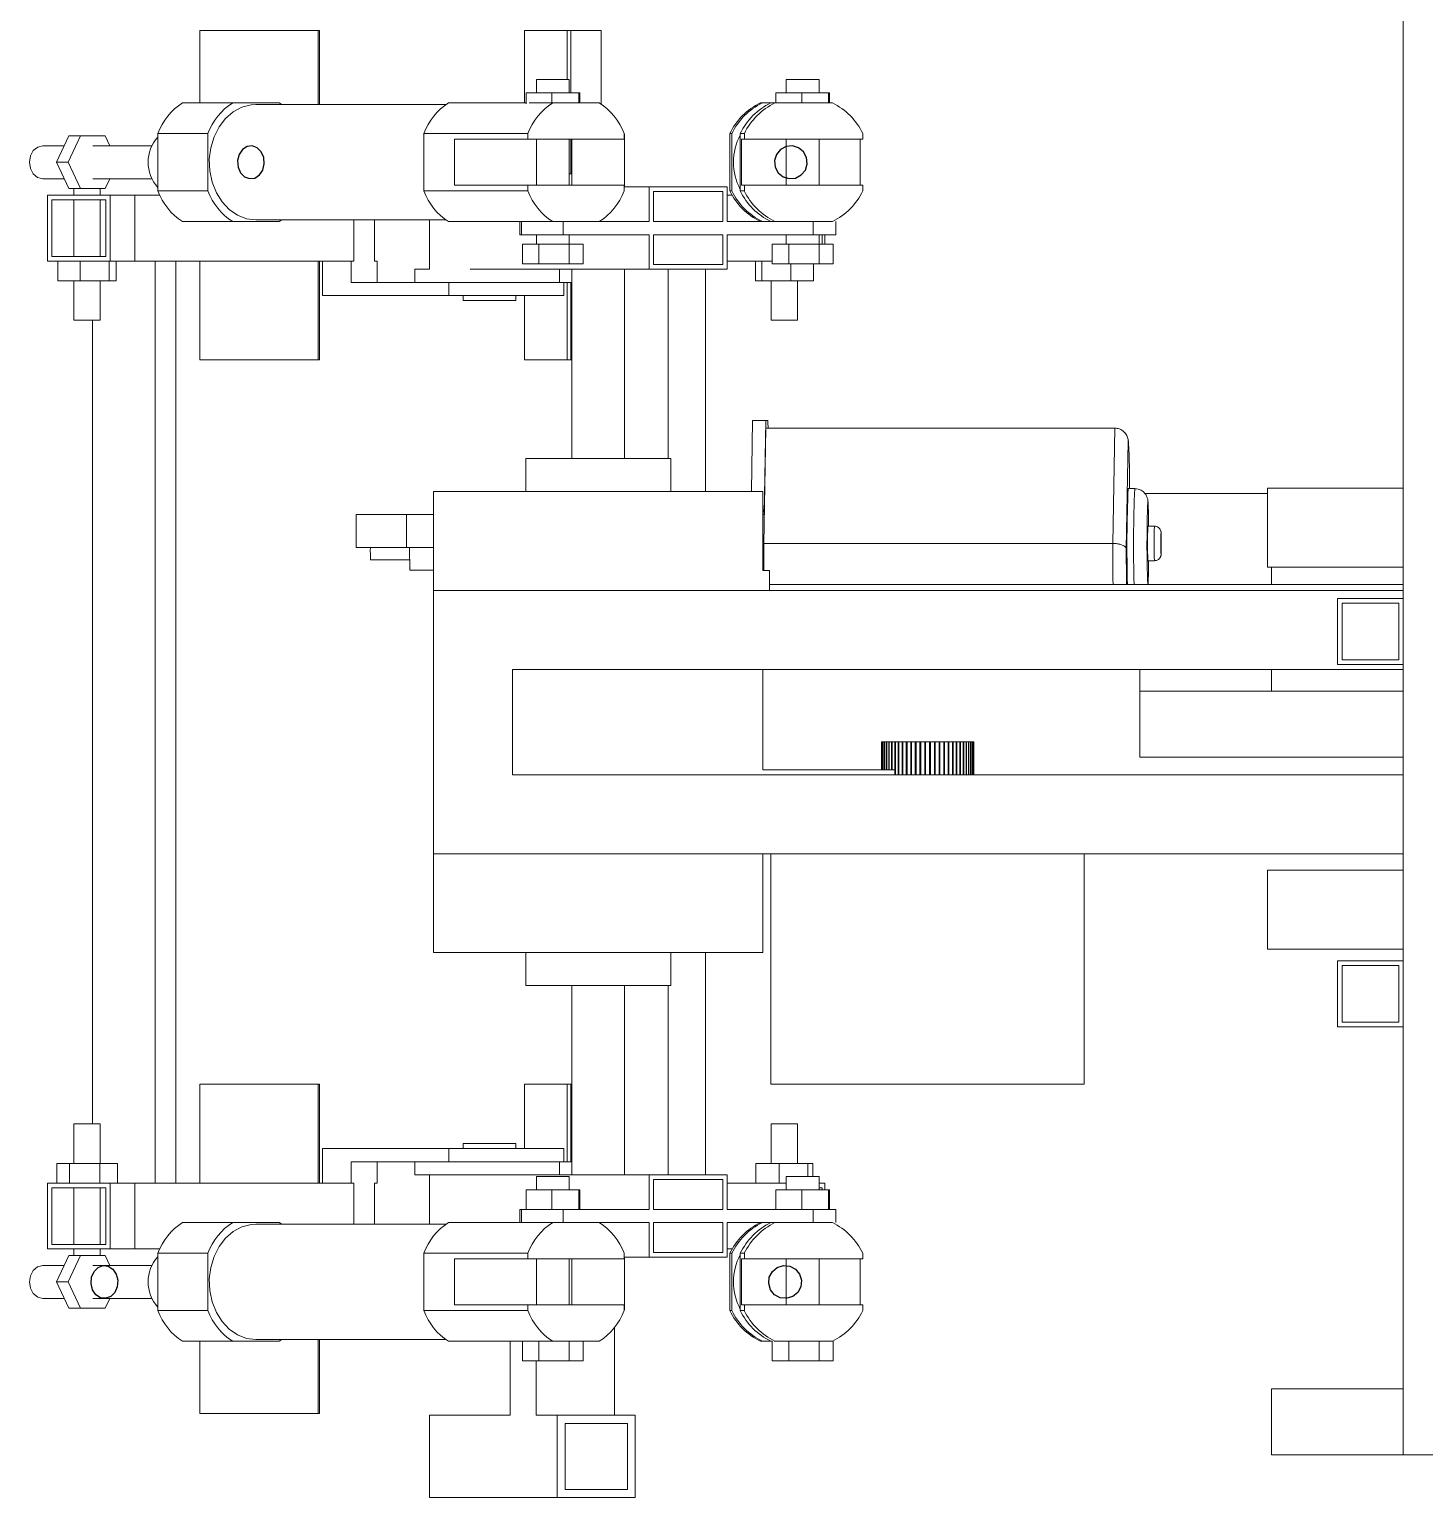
# Model space of a CAD drawing. Header units: millimetres. Extents: x 0 to 1189, y 0 to 841.
# Drawn here: x 503.95 to 546.3, y 411.2 to 455.79 of the extents above; entities that cross this region are included whole.
import ezdxf

# ---------------------------------------------------------------- set-up
doc = ezdxf.new("R2010")
doc.units = ezdxf.units.MM

msp = doc.modelspace()

# ---------------------------------------------------------------- linework, layer by layer
at = {"color": 7, "linetype": 'Continuous', "lineweight": 15}
for p, q in [((545.656, 462.064), (545.656, 412.504)), ((509.124, 455.754), (509.124, 453.554)), ((512.708, 455.754), (509.124, 455.754)), ((512.708, 455.754), (512.708, 453.504)), ((512.752, 455.754), (512.708, 455.754)), ((512.752, 455.754), (512.752, 453.504)), ((518.977, 455.754), (518.977, 453.554)), ((520.267, 455.754), (518.977, 455.754)), ((520.267, 455.754), (520.267, 454.266)), ((520.267, 455.754), (520.382, 455.754)), ((520.382, 455.754), (520.382, 453.866)), ((520.382, 455.754), (521.303, 455.754)), ((521.303, 453.518), (521.303, 455.754)), ((519.337, 454.266), (519.337, 453.866)), ((519.337, 454.266), (520.337, 454.266)), ((520.337, 453.866), (520.337, 454.266)), ((526.923, 454.266), (526.923, 453.866)), ((526.923, 454.266), (527.923, 454.266)), ((527.923, 453.866), (527.923, 454.266)), ((508.597, 453.554), (510.118, 453.554)), ((511.532, 453.554), (510.118, 453.554)), ((516.594, 453.504), (510.825, 453.504)), ((511.532, 453.554), (511.61, 453.504)), ((516.672, 453.554), (519.022, 453.554)), ((519.022, 453.532), (519.022, 453.866)), ((519.022, 453.866), (519.805, 453.866)), ((519.119, 453.554), (519.832, 453.554)), ((519.805, 453.554), (519.805, 453.866)), ((519.805, 453.866), (520.621, 453.866)), ((521.246, 453.554), (519.832, 453.554)), ((520.621, 453.554), (520.621, 453.866)), ((520.621, 453.866), (520.653, 453.866)), ((520.653, 453.554), (520.653, 453.866)), ((526.138, 453.554), (526.198, 453.554)), ((526.455, 453.554), (526.198, 453.554)), ((526.455, 453.554), (526.579, 453.554)), ((528.322, 453.554), (526.579, 453.554)), ((526.607, 453.554), (526.607, 453.866)), ((526.607, 453.866), (527.391, 453.866)), ((527.391, 453.554), (527.391, 453.866)), ((527.391, 453.866), (528.206, 453.866)), ((528.206, 453.554), (528.206, 453.866)), ((528.206, 453.866), (528.238, 453.866)), ((528.238, 453.554), (528.238, 453.866)), ((504.772, 451.754), (505.146, 452.554)), ((505.123, 451.754), (505.498, 452.554)), ((505.146, 452.554), (505.498, 452.554)), ((505.498, 452.554), (506.247, 452.554)), ((506.247, 452.554), (506.387, 452.254)), ((507.844, 452.626), (507.844, 450.882)), ((507.844, 452.626), (509.366, 452.626)), ((509.366, 452.626), (509.366, 450.882)), ((515.92, 452.626), (519.08, 452.626)), ((515.92, 452.626), (515.92, 450.882)), ((519.08, 452.626), (519.08, 452.454)), ((521.999, 452.626), (521.999, 452.454)), ((522.015, 452.604), (521.999, 452.604)), ((522.015, 451.004), (522.015, 452.604)), ((525.21, 452.626), (525.21, 450.882)), ((525.21, 452.626), (525.27, 452.626)), ((525.27, 452.626), (525.27, 450.882)), ((525.527, 452.626), (525.527, 450.882)), ((525.527, 452.626), (525.651, 452.626)), ((525.651, 452.626), (525.651, 452.454)), ((529.25, 452.626), (529.25, 452.454)), ((505.006, 452.254), (504.351, 452.254)), ((507.665, 452.254), (505.872, 452.254)), ((516.856, 452.454), (516.856, 451.054)), ((519.08, 452.454), (516.856, 452.454)), ((521.999, 452.454), (519.08, 452.454)), ((519.337, 452.454), (519.337, 451.054)), ((520.337, 451.054), (520.337, 452.454)), ((520.382, 452.454), (520.382, 451.404)), ((520.415, 452.454), (520.415, 451.054)), ((525.651, 452.454), (525.563, 452.454)), ((525.563, 452.454), (525.563, 451.054)), ((529.25, 452.454), (525.651, 452.454)), ((526.923, 452.454), (526.923, 451.054)), ((527.923, 451.054), (527.923, 452.454)), ((529.162, 451.054), (529.162, 452.454)), ((505.146, 450.954), (504.772, 451.754)), ((504.772, 451.754), (505.123, 451.754)), ((505.498, 450.954), (505.123, 451.754)), ((504.351, 451.254), (505.006, 451.254)), ((505.872, 451.254), (507.665, 451.254)), ((506.387, 451.254), (506.247, 450.954)), ((520.337, 451.404), (520.415, 451.404)), ((504.497, 448.754), (504.497, 450.754)), ((504.497, 450.754), (506.399, 450.754)), ((505.146, 450.954), (505.498, 450.954)), ((505.297, 450.954), (505.297, 450.754)), ((505.658, 450.954), (505.498, 450.954)), ((506.087, 450.954), (505.658, 450.954)), ((506.247, 450.954), (506.087, 450.954)), ((506.097, 450.754), (506.097, 450.954)), ((506.399, 450.754), (506.399, 448.754)), ((507.144, 450.754), (506.399, 450.754)), ((507.144, 450.754), (507.144, 448.754)), ((507.899, 450.754), (507.144, 450.754)), ((507.844, 450.882), (509.366, 450.882)), ((515.92, 450.882), (519.08, 450.882)), ((516.856, 451.054), (519.08, 451.054)), ((519.08, 451.054), (519.08, 450.882)), ((521.999, 451.054), (519.08, 451.054)), ((521.999, 451.054), (521.999, 450.882)), ((521.999, 451.004), (522.762, 451.004)), ((522.762, 451.004), (522.762, 449.954)), ((525.133, 451.004), (522.762, 451.004)), ((525, 450.864), (522.895, 450.864)), ((522.895, 450.864), (522.895, 449.954)), ((525, 449.954), (525, 450.864)), ((525.133, 449.954), (525.133, 451.004)), ((525.133, 450.754), (525.278, 450.754)), ((525.21, 450.882), (525.27, 450.882)), ((525.527, 450.882), (525.651, 450.882)), ((525.563, 451.054), (525.651, 451.054)), ((525.651, 451.054), (525.651, 450.882)), ((529.25, 451.054), (525.651, 451.054)), ((529.25, 451.054), (529.25, 450.882)), ((504.631, 450.614), (506.265, 450.614)), ((504.631, 448.894), (504.631, 450.614)), ((505.297, 450.614), (505.297, 448.894)), ((506.097, 448.894), (506.097, 450.614)), ((506.265, 450.614), (506.265, 448.894)), ((508.597, 449.954), (510.118, 449.954)), ((511.532, 449.954), (510.118, 449.954)), ((510.825, 450.004), (516.594, 450.004)), ((511.61, 450.004), (511.532, 449.954)), ((513.798, 450.004), (513.798, 448.754)), ((514.419, 450.004), (514.419, 448.754)), ((516.09, 450.004), (516.09, 448.504)), ((516.672, 449.954), (518.844, 449.954)), ((518.837, 449.954), (518.837, 449.554)), ((518.889, 449.954), (518.844, 449.954)), ((519.417, 449.954), (518.889, 449.954)), ((518.889, 449.954), (518.889, 449.554)), ((519.417, 449.954), (519.832, 449.954)), ((520.937, 449.954), (519.832, 449.954)), ((520.155, 449.554), (520.155, 449.954)), ((522.762, 449.954), (520.937, 449.954)), ((525, 449.954), (522.895, 449.954)), ((526.956, 449.954), (525.133, 449.954)), ((528.322, 449.954), (526.956, 449.954)), ((527.74, 449.954), (527.74, 449.554)), ((528.423, 449.554), (528.423, 449.954)), ((518.837, 449.554), (518.889, 449.554)), ((518.889, 449.554), (520.155, 449.554)), ((519.337, 449.554), (519.337, 449.266)), ((522.762, 449.554), (520.155, 449.554)), ((520.337, 449.266), (520.337, 449.554)), ((522.762, 449.554), (522.762, 448.504)), ((525, 449.554), (522.895, 449.554)), ((522.895, 449.554), (522.895, 448.644)), ((525, 448.644), (525, 449.554)), ((527.74, 449.554), (525.133, 449.554)), ((525.133, 448.504), (525.133, 449.554)), ((526.923, 449.554), (526.923, 449.266)), ((527.74, 449.554), (528.423, 449.554)), ((527.923, 449.266), (527.923, 449.554)), ((528.014, 449.266), (528.014, 449.554)), ((528.094, 449.266), (528.094, 449.554)), ((518.914, 448.666), (518.914, 449.266)), ((519.412, 449.266), (518.914, 449.266)), ((519.412, 448.666), (519.412, 449.266)), ((520.335, 449.266), (519.412, 449.266)), ((520.335, 448.666), (520.335, 449.266)), ((520.76, 449.266), (520.335, 449.266)), ((520.76, 448.666), (520.76, 449.266)), ((526.5, 448.666), (526.5, 449.266)), ((526.998, 449.266), (526.5, 449.266)), ((526.998, 448.666), (526.998, 449.266)), ((527.921, 449.266), (526.998, 449.266)), ((527.921, 448.666), (527.921, 449.266)), ((528.345, 449.266), (527.921, 449.266)), ((528.345, 448.666), (528.345, 449.266)), ((505.279, 448.754), (504.497, 448.754)), ((506.265, 448.894), (504.631, 448.894)), ((504.812, 448.154), (504.812, 448.754)), ((505.487, 448.754), (505.279, 448.754)), ((505.487, 448.154), (505.487, 448.754)), ((505.688, 448.754), (505.487, 448.754)), ((506.399, 448.754), (505.688, 448.754)), ((506.371, 448.154), (506.371, 448.754)), ((507.144, 448.754), (506.399, 448.754)), ((506.581, 448.154), (506.581, 448.754)), ((512.847, 448.754), (507.144, 448.754)), ((507.765, 448.754), (507.765, 420.754)), ((508.387, 448.754), (508.387, 420.754)), ((509.124, 448.754), (509.124, 445.754)), ((512.708, 448.754), (512.708, 445.754)), ((512.752, 448.754), (512.752, 445.754)), ((512.847, 447.704), (512.847, 448.754)), ((513.715, 448.754), (512.847, 448.754)), ((513.715, 448.754), (513.715, 448.104)), ((513.798, 448.754), (513.715, 448.754)), ((514.502, 448.754), (514.419, 448.754)), ((514.502, 448.104), (514.502, 448.754)), ((519.412, 448.666), (518.914, 448.666)), ((520.335, 448.666), (519.412, 448.666)), ((520.76, 448.666), (520.335, 448.666)), ((522.895, 448.644), (525, 448.644)), ((525.133, 448.754), (526.5, 448.754)), ((525.987, 448.154), (525.987, 448.754)), ((526.185, 448.154), (526.185, 448.754)), ((526.998, 448.666), (526.5, 448.666)), ((527.921, 448.666), (526.998, 448.666)), ((527.065, 448.154), (527.065, 448.666)), ((527.748, 448.154), (527.748, 448.666)), ((528.345, 448.666), (527.921, 448.666)), ((505.487, 448.154), (504.812, 448.154)), ((505.297, 448.154), (505.297, 446.954)), ((506.371, 448.154), (505.487, 448.154)), ((506.097, 446.954), (506.097, 448.154)), ((506.581, 448.154), (506.371, 448.154)), ((513.715, 448.104), (516.678, 448.104)), ((515.652, 448.504), (515.652, 448.104)), ((516.09, 448.504), (515.652, 448.504)), ((516.678, 448.104), (520.038, 448.104)), ((516.678, 447.704), (516.678, 448.104)), ((517.323, 448.504), (522.762, 448.504)), ((520.038, 448.104), (520.038, 448.504)), ((520.038, 448.104), (520.415, 448.104)), ((520.169, 447.704), (520.169, 448.104)), ((520.267, 448.104), (520.267, 445.754)), ((520.382, 448.104), (520.382, 445.754)), ((520.415, 448.504), (520.415, 442.754)), ((522.015, 442.754), (522.015, 448.504)), ((522.762, 448.504), (525.133, 448.504)), ((523.336, 442.754), (523.336, 448.504)), ((524.473, 441.754), (524.473, 448.504)), ((526.185, 448.154), (525.987, 448.154)), ((527.065, 448.154), (526.185, 448.154)), ((526.467, 448.154), (526.467, 446.954)), ((527.748, 448.154), (527.065, 448.154)), ((527.267, 446.954), (527.267, 448.154)), ((516.678, 447.704), (512.847, 447.704)), ((520.169, 447.704), (516.678, 447.704)), ((517.11, 447.704), (517.11, 447.554)), ((518.71, 447.554), (518.71, 447.704)), ((518.977, 447.704), (518.977, 445.754)), ((517.11, 447.554), (518.71, 447.554)), ((505.372, 446.954), (505.297, 446.954)), ((506.097, 446.954), (505.372, 446.954)), ((505.864, 446.954), (505.864, 422.554)), ((526.467, 446.954), (526.467, 446.954)), ((527.267, 446.954), (526.467, 446.954)), ((512.708, 445.754), (509.124, 445.754)), ((512.752, 445.754), (512.708, 445.754)), ((520.267, 445.754), (518.977, 445.754)), ((520.267, 445.754), (520.382, 445.754)), ((520.382, 445.754), (520.415, 445.754)), ((525.903, 443.91), (525.864, 441.754)), ((525.903, 443.91), (526.302, 443.91)), ((526.241, 440.178), (526.303, 443.678)), ((526.302, 443.91), (526.252, 441.054)), ((526.36, 443.91), (526.302, 443.91)), ((536.902, 443.678), (526.303, 443.678)), ((536.902, 443.678), (536.839, 440.178)), ((537.246, 440.017), (537.305, 443.274)), ((519.015, 442.754), (519.015, 441.754)), ((523.415, 442.754), (519.015, 442.754)), ((523.415, 441.754), (523.415, 442.754)), ((537.502, 441.844), (537.302, 441.844)), ((541.537, 441.854), (541.537, 439.454)), ((541.537, 441.854), (545.656, 441.854)), ((526.215, 441.754), (516.215, 441.754)), ((516.215, 441.754), (516.215, 438.754)), ((526.215, 441.754), (526.215, 439.354)), ((541.537, 441.691), (537.815, 441.691)), ((513.868, 441.054), (513.868, 440.054)), ((515.391, 441.054), (516.215, 441.054)), ((515.391, 440.054), (515.391, 441.054)), ((538.102, 440.703), (537.902, 440.703)), ((515.391, 440.054), (516.215, 440.054)), ((515.49, 440.054), (515.497, 439.364)), ((536.839, 440.178), (526.241, 440.178)), ((514.305, 439.678), (515.494, 439.678)), ((537.902, 439.654), (538.102, 439.654)), ((515.497, 439.364), (516.215, 439.364)), ((526.215, 439.354), (526.415, 439.354)), ((526.415, 438.754), (526.415, 439.354)), ((541.537, 439.454), (545.656, 439.454)), ((541.656, 438.935), (541.656, 439.454)), ((545.656, 438.754), (516.215, 438.754)), ((516.215, 430.754), (516.215, 438.754)), ((545.656, 438.935), (526.415, 438.935)), ((543.656, 436.504), (543.656, 438.504)), ((543.656, 438.504), (545.656, 438.504)), ((543.796, 438.364), (545.516, 438.364)), ((543.796, 436.644), (543.796, 438.364)), ((545.516, 438.364), (545.516, 436.644)), ((545.656, 438.504), (545.656, 436.504)), ((545.656, 436.504), (543.656, 436.504)), ((545.516, 436.644), (543.796, 436.644)), ((545.656, 436.354), (518.615, 436.354)), ((518.615, 433.154), (518.615, 436.354)), ((526.215, 436.354), (526.215, 433.305)), ((537.656, 435.691), (537.656, 436.354)), ((541.656, 435.691), (541.656, 436.354)), ((537.656, 435.691), (537.656, 433.691)), ((545.656, 435.691), (537.656, 435.691)), ((529.816, 434.154), (529.816, 433.305)), ((529.818, 434.154), (529.816, 434.154)), ((529.818, 433.305), (529.818, 434.154)), ((529.83, 434.154), (529.818, 434.154)), ((529.83, 434.154), (529.83, 433.305)), ((529.834, 434.154), (529.83, 434.154)), ((529.834, 433.305), (529.834, 434.154)), ((529.859, 434.154), (529.834, 434.154)), ((529.859, 434.154), (529.859, 433.305)), ((529.866, 434.154), (529.859, 434.154)), ((529.866, 433.305), (529.866, 434.154)), ((529.903, 434.154), (529.866, 434.154)), ((529.903, 434.154), (529.903, 433.305)), ((529.913, 434.154), (529.903, 434.154)), ((529.913, 433.305), (529.913, 434.154)), ((529.962, 434.154), (529.913, 434.154)), ((529.962, 434.154), (529.962, 433.305)), ((529.974, 434.154), (529.962, 434.154)), ((529.974, 433.305), (529.974, 434.154)), ((530.034, 434.154), (529.974, 434.154)), ((530.034, 434.154), (530.034, 433.305)), ((530.048, 434.154), (530.034, 434.154)), ((530.048, 433.305), (530.048, 434.154)), ((530.119, 434.154), (530.048, 434.154)), ((530.119, 434.154), (530.119, 433.305)), ((530.135, 434.154), (530.119, 434.154)), ((530.135, 433.305), (530.135, 434.154)), ((530.216, 434.154), (530.135, 434.154)), ((530.216, 434.154), (530.216, 433.154)), ((530.235, 434.154), (530.216, 434.154)), ((530.235, 433.154), (530.235, 434.154)), ((530.324, 434.154), (530.235, 434.154)), ((530.324, 434.154), (530.324, 433.154)), ((530.344, 434.154), (530.324, 434.154)), ((530.344, 433.154), (530.344, 434.154)), ((530.441, 434.154), (530.344, 434.154)), ((530.441, 434.154), (530.441, 433.154)), ((530.464, 434.154), (530.441, 434.154)), ((530.464, 433.154), (530.464, 434.154)), ((530.568, 434.154), (530.464, 434.154)), ((530.568, 434.154), (530.568, 433.154)), ((530.591, 434.154), (530.568, 434.154)), ((530.591, 433.154), (530.591, 434.154)), ((530.701, 434.154), (530.591, 434.154)), ((530.701, 434.154), (530.701, 433.154)), ((530.726, 434.154), (530.701, 434.154)), ((530.726, 433.154), (530.726, 434.154)), ((530.84, 434.154), (530.726, 434.154)), ((530.84, 434.154), (530.84, 433.154)), ((530.866, 434.154), (530.84, 434.154)), ((530.866, 433.154), (530.866, 434.154)), ((530.983, 434.154), (530.866, 434.154)), ((530.983, 434.154), (530.983, 433.154)), ((531.009, 434.154), (530.983, 434.154)), ((531.009, 433.154), (531.009, 434.154)), ((531.128, 434.154), (531.009, 434.154)), ((531.128, 434.154), (531.128, 433.154)), ((531.155, 434.154), (531.128, 434.154)), ((531.155, 433.154), (531.155, 434.154)), ((531.275, 434.154), (531.155, 434.154)), ((531.275, 434.154), (531.275, 433.154)), ((531.302, 434.154), (531.275, 434.154)), ((531.302, 433.154), (531.302, 434.154)), ((531.421, 434.154), (531.302, 434.154)), ((531.421, 434.154), (531.421, 433.154)), ((531.447, 434.154), (531.421, 434.154)), ((531.447, 433.154), (531.447, 434.154)), ((531.565, 434.154), (531.447, 434.154)), ((531.565, 434.154), (531.565, 433.154)), ((531.59, 434.154), (531.565, 434.154)), ((531.59, 433.154), (531.59, 434.154)), ((531.704, 434.154), (531.59, 434.154)), ((531.704, 434.154), (531.704, 433.154)), ((531.729, 434.154), (531.704, 434.154)), ((531.729, 433.154), (531.729, 434.154)), ((531.839, 434.154), (531.729, 434.154)), ((531.839, 434.154), (531.839, 433.154)), ((531.862, 434.154), (531.839, 434.154)), ((531.862, 433.154), (531.862, 434.154)), ((531.966, 434.154), (531.862, 434.154)), ((531.966, 434.154), (531.966, 433.154)), ((531.989, 434.154), (531.966, 434.154)), ((531.989, 433.154), (531.989, 434.154)), ((532.086, 434.154), (531.989, 434.154)), ((532.086, 434.154), (532.086, 433.154)), ((532.106, 434.154), (532.086, 434.154)), ((532.106, 433.154), (532.106, 434.154)), ((532.196, 434.154), (532.106, 434.154)), ((532.196, 434.154), (532.196, 433.154)), ((532.214, 434.154), (532.196, 434.154)), ((532.214, 433.154), (532.214, 434.154)), ((532.295, 434.154), (532.214, 434.154)), ((532.295, 434.154), (532.295, 433.154)), ((532.311, 434.154), (532.295, 434.154)), ((532.311, 433.154), (532.311, 434.154)), ((532.382, 434.154), (532.311, 434.154)), ((532.382, 434.154), (532.382, 433.154)), ((532.396, 434.154), (532.382, 434.154)), ((532.396, 433.154), (532.396, 434.154)), ((532.456, 434.154), (532.396, 434.154)), ((532.456, 434.154), (532.456, 433.154)), ((532.468, 434.154), (532.456, 434.154)), ((532.468, 433.154), (532.468, 434.154)), ((532.517, 434.154), (532.468, 434.154)), ((532.517, 434.154), (532.517, 433.154)), ((532.527, 434.154), (532.517, 434.154)), ((532.527, 433.154), (532.527, 434.154)), ((532.564, 434.154), (532.527, 434.154)), ((532.564, 434.154), (532.564, 433.154)), ((532.571, 434.154), (532.564, 434.154)), ((532.571, 433.154), (532.571, 434.154)), ((532.596, 434.154), (532.571, 434.154)), ((532.596, 434.154), (532.596, 433.154)), ((532.6, 434.154), (532.596, 434.154)), ((532.6, 433.154), (532.6, 434.154)), ((532.612, 434.154), (532.6, 434.154)), ((532.612, 434.154), (532.612, 433.154)), ((532.614, 434.154), (532.612, 434.154)), ((532.614, 433.154), (532.614, 434.154)), ((545.656, 433.691), (537.656, 433.691)), ((545.656, 433.154), (518.615, 433.154)), ((530.215, 433.305), (526.215, 433.305)), ((530.215, 433.305), (530.215, 433.154)), ((545.656, 430.754), (516.215, 430.754)), ((516.215, 430.754), (516.215, 427.754)), ((526.215, 430.754), (526.215, 427.754)), ((526.459, 430.754), (526.459, 423.754)), ((535.971, 423.754), (535.971, 430.754)), ((541.537, 430.254), (545.656, 430.254)), ((541.537, 427.854), (541.537, 430.254)), ((526.215, 427.754), (516.215, 427.754)), ((519.015, 427.754), (519.015, 426.754)), ((523.415, 426.754), (523.415, 427.754)), ((524.473, 421.004), (524.473, 427.754)), ((541.537, 427.854), (545.656, 427.854)), ((543.656, 425.504), (543.656, 427.504)), ((543.656, 427.504), (545.656, 427.504)), ((543.796, 425.644), (543.796, 427.364)), ((543.796, 427.364), (545.516, 427.364)), ((545.516, 427.364), (545.516, 425.644)), ((545.656, 427.504), (545.656, 425.504)), ((523.415, 426.754), (519.015, 426.754)), ((520.415, 426.754), (520.415, 421.004)), ((522.015, 421.004), (522.015, 426.754)), ((523.336, 421.004), (523.336, 426.754)), ((545.656, 425.504), (543.656, 425.504)), ((545.516, 425.644), (543.796, 425.644)), ((509.124, 423.754), (509.124, 420.754)), ((512.708, 423.754), (509.124, 423.754)), ((512.708, 420.754), (512.708, 423.754)), ((512.752, 423.754), (512.708, 423.754)), ((512.752, 420.754), (512.752, 423.754)), ((518.977, 421.804), (518.977, 423.754)), ((520.267, 423.754), (518.977, 423.754)), ((520.267, 421.404), (520.267, 423.754)), ((520.267, 423.754), (520.382, 423.754)), ((520.382, 421.404), (520.382, 423.754)), ((520.382, 423.754), (520.415, 423.754)), ((526.459, 423.754), (535.971, 423.754)), ((505.297, 422.554), (505.297, 421.354)), ((505.297, 422.554), (505.372, 422.554)), ((505.372, 422.554), (506.097, 422.554)), ((506.097, 421.354), (506.097, 422.554)), ((526.467, 422.554), (526.467, 421.354)), ((526.467, 422.554), (527.267, 422.554)), ((527.267, 421.354), (527.267, 422.554)), ((512.847, 421.804), (512.847, 420.754)), ((516.678, 421.804), (512.847, 421.804)), ((516.678, 421.804), (516.678, 421.404)), ((520.169, 421.804), (516.678, 421.804)), ((517.11, 421.954), (517.11, 421.804)), ((517.152, 421.954), (517.11, 421.954)), ((518.71, 421.954), (517.152, 421.954)), ((518.71, 421.804), (518.71, 421.954)), ((520.169, 421.404), (520.169, 421.804)), ((504.777, 421.354), (504.777, 420.754)), ((504.777, 421.354), (505.164, 421.354)), ((505.164, 421.354), (505.164, 420.754)), ((505.164, 421.354), (506.083, 421.354)), ((506.083, 421.354), (506.083, 420.754)), ((506.083, 421.354), (506.616, 421.354)), ((506.616, 421.354), (506.616, 420.754)), ((513.715, 420.754), (513.715, 421.404)), ((513.715, 421.404), (516.678, 421.404)), ((514.502, 421.404), (514.502, 420.754)), ((515.652, 421.404), (515.652, 421.004)), ((516.678, 421.404), (520.038, 421.404)), ((520.038, 421.404), (520.038, 421.004)), ((520.038, 421.404), (520.415, 421.404)), ((526.001, 421.354), (526.001, 420.754)), ((526.001, 421.354), (526.711, 421.354)), ((526.711, 421.354), (526.711, 420.754)), ((526.711, 421.354), (527.578, 421.354)), ((527.578, 421.354), (527.578, 420.954)), ((527.578, 421.354), (527.734, 421.354)), ((527.734, 421.354), (527.734, 420.954)), ((516.09, 421.004), (515.652, 421.004)), ((516.09, 419.504), (516.09, 421.004)), ((516.09, 421.004), (522.762, 421.004)), ((519.337, 420.954), (519.337, 420.554)), ((519.337, 420.954), (520.337, 420.954)), ((520.337, 420.554), (520.337, 420.954)), ((522.762, 419.954), (522.762, 421.004)), ((522.762, 421.004), (525.133, 421.004)), ((525.133, 421.004), (525.133, 419.954)), ((526.923, 420.954), (526.923, 420.554)), ((526.923, 420.954), (527.923, 420.954)), ((527.923, 420.554), (527.923, 420.954)), ((504.497, 420.754), (504.497, 418.754)), ((505.116, 420.754), (504.497, 420.754)), ((506.265, 420.614), (504.631, 420.614)), ((504.631, 420.614), (504.631, 418.894)), ((505.116, 420.754), (505.164, 420.754)), ((505.164, 420.754), (505.534, 420.754)), ((505.297, 420.614), (505.297, 418.894)), ((506.399, 420.754), (505.534, 420.754)), ((506.097, 418.894), (506.097, 420.614)), ((506.265, 418.894), (506.265, 420.614)), ((506.399, 418.754), (506.399, 420.754)), ((507.144, 420.754), (506.399, 420.754)), ((507.144, 418.754), (507.144, 420.754)), ((512.847, 420.754), (507.144, 420.754)), ((513.715, 420.754), (512.847, 420.754)), ((513.798, 420.754), (513.715, 420.754)), ((513.798, 419.504), (513.798, 420.754)), ((514.502, 420.754), (514.419, 420.754)), ((514.419, 419.504), (514.419, 420.754)), ((519.022, 419.954), (519.022, 420.554)), ((519.022, 420.554), (519.805, 420.554)), ((519.805, 419.954), (519.805, 420.554)), ((519.805, 420.554), (520.621, 420.554)), ((520.621, 419.954), (520.621, 420.554)), ((520.621, 420.554), (520.653, 420.554)), ((520.653, 419.954), (520.653, 420.554)), ((522.895, 420.864), (525, 420.864)), ((522.895, 419.954), (522.895, 420.864)), ((525, 420.864), (525, 419.954)), ((525.133, 420.754), (526.923, 420.754)), ((526.607, 419.954), (526.607, 420.554)), ((526.607, 420.554), (527.391, 420.554)), ((527.391, 419.954), (527.391, 420.554)), ((527.391, 420.554), (528.206, 420.554)), ((527.923, 420.754), (528.094, 420.754)), ((527.923, 420.614), (528.014, 420.614)), ((528.014, 420.614), (528.014, 420.554)), ((528.094, 420.754), (528.094, 420.554)), ((528.206, 419.954), (528.206, 420.554)), ((528.206, 420.554), (528.238, 420.554)), ((528.238, 419.954), (528.238, 420.554)), ((508.597, 419.554), (510.118, 419.554)), ((511.532, 419.554), (510.118, 419.554)), ((511.532, 419.554), (511.61, 419.504)), ((516.672, 419.554), (518.844, 419.554)), ((518.837, 419.954), (518.837, 419.554)), ((518.837, 419.954), (518.889, 419.954)), ((518.889, 419.554), (518.844, 419.554)), ((518.889, 419.554), (518.889, 419.954)), ((518.889, 419.954), (520.155, 419.954)), ((519.417, 419.554), (518.889, 419.554)), ((519.417, 419.554), (519.832, 419.554)), ((520.937, 419.554), (519.832, 419.554)), ((520.155, 419.954), (520.155, 419.554)), ((522.762, 419.954), (520.155, 419.954)), ((522.762, 419.554), (520.937, 419.554)), ((522.762, 418.504), (522.762, 419.554)), ((525, 419.954), (522.895, 419.954)), ((525, 419.554), (522.895, 419.554)), ((522.895, 418.644), (522.895, 419.554)), ((525, 419.554), (525, 418.644)), ((527.74, 419.954), (525.133, 419.954)), ((526.956, 419.554), (525.133, 419.554)), ((525.133, 419.554), (525.133, 418.504)), ((528.322, 419.554), (526.956, 419.554)), ((527.74, 419.554), (527.74, 419.954)), ((527.74, 419.954), (528.423, 419.954)), ((528.423, 419.554), (528.423, 419.954)), ((516.594, 419.504), (510.825, 419.504)), ((504.497, 418.754), (506.399, 418.754)), ((504.631, 418.894), (506.265, 418.894)), ((505.297, 418.754), (505.297, 418.554)), ((506.097, 418.554), (506.097, 418.754)), ((507.144, 418.754), (506.399, 418.754)), ((507.899, 418.754), (507.144, 418.754)), ((525.133, 418.754), (525.278, 418.754)), ((505.006, 418.254), (504.351, 418.254)), ((505.146, 418.554), (504.772, 417.754)), ((505.498, 418.554), (505.123, 417.754)), ((505.498, 418.554), (505.146, 418.554)), ((505.658, 418.554), (505.498, 418.554)), ((505.658, 418.554), (506.087, 418.554)), ((507.665, 418.254), (505.872, 418.254)), ((506.247, 418.554), (506.087, 418.554)), ((506.387, 418.254), (506.247, 418.554)), ((507.844, 418.626), (507.844, 416.882)), ((507.844, 418.626), (509.366, 418.626)), ((509.366, 418.626), (509.366, 416.882)), ((515.92, 418.626), (515.92, 416.882)), ((515.92, 418.626), (519.08, 418.626)), ((516.856, 418.454), (516.856, 417.054)), ((519.08, 418.454), (516.856, 418.454)), ((519.08, 418.626), (519.08, 418.454)), ((521.999, 418.454), (519.08, 418.454)), ((519.337, 418.454), (519.337, 417.054)), ((520.337, 417.054), (520.337, 418.454)), ((520.415, 418.454), (520.415, 417.054)), ((521.999, 418.626), (521.999, 418.454)), ((521.999, 418.504), (522.762, 418.504)), ((522.015, 416.904), (522.015, 418.504)), ((525.133, 418.504), (522.762, 418.504)), ((525, 418.644), (522.895, 418.644)), ((525.21, 418.626), (525.21, 416.882)), ((525.21, 418.626), (525.27, 418.626)), ((525.27, 418.626), (525.27, 416.882)), ((525.527, 418.626), (525.527, 416.882)), ((525.527, 418.626), (525.651, 418.626)), ((525.651, 418.454), (525.563, 418.454)), ((525.563, 418.454), (525.563, 417.054)), ((525.651, 418.626), (525.651, 418.454)), ((529.25, 418.454), (525.651, 418.454)), ((526.923, 418.454), (526.923, 417.054)), ((527.923, 417.054), (527.923, 418.454)), ((529.162, 417.054), (529.162, 418.454)), ((529.25, 418.626), (529.25, 418.454)), ((505.123, 417.754), (504.772, 417.754)), ((504.772, 417.754), (505.146, 416.954)), ((505.123, 417.754), (505.498, 416.954)), ((504.351, 417.254), (505.006, 417.254)), ((505.498, 416.954), (505.146, 416.954)), ((505.498, 416.954), (506.247, 416.954)), ((505.872, 417.254), (507.665, 417.254)), ((506.247, 416.954), (506.387, 417.254)), ((507.844, 416.882), (509.366, 416.882)), ((515.92, 416.882), (519.08, 416.882)), ((516.856, 417.054), (519.08, 417.054)), ((519.08, 417.054), (519.08, 416.882)), ((521.999, 417.054), (519.08, 417.054)), ((521.999, 417.054), (521.999, 416.882)), ((522.015, 416.904), (521.999, 416.904)), ((525.21, 416.882), (525.27, 416.882)), ((525.527, 416.882), (525.651, 416.882)), ((525.563, 417.054), (525.651, 417.054)), ((525.651, 417.054), (525.651, 416.882)), ((529.25, 417.054), (525.651, 417.054)), ((529.25, 417.054), (529.25, 416.882)), ((510.825, 416.004), (516.594, 416.004)), ((511.61, 416.004), (511.532, 415.954)), ((512.708, 413.754), (512.708, 416.004)), ((512.752, 413.754), (512.752, 416.004)), ((521.704, 413.704), (521.704, 416.362)), ((508.597, 415.954), (510.118, 415.954)), ((509.124, 415.954), (509.124, 413.754)), ((511.532, 415.954), (510.118, 415.954)), ((516.672, 415.954), (519.832, 415.954)), ((518.54, 413.704), (518.54, 415.954)), ((518.914, 415.354), (518.914, 415.954)), ((519.412, 415.354), (519.412, 415.954)), ((521.246, 415.954), (519.832, 415.954)), ((520.335, 415.354), (520.335, 415.954)), ((520.76, 415.354), (520.76, 415.954)), ((526.138, 415.954), (526.198, 415.954)), ((526.455, 415.954), (526.198, 415.954)), ((526.455, 415.954), (526.5, 415.954)), ((526.5, 415.354), (526.5, 415.954)), ((526.553, 415.954), (526.579, 415.954)), ((528.322, 415.954), (526.579, 415.954)), ((526.998, 415.354), (526.998, 415.954)), ((527.921, 415.354), (527.921, 415.954)), ((528.345, 415.954), (528.322, 415.954)), ((528.345, 415.354), (528.345, 415.954)), ((519.412, 415.354), (518.914, 415.354)), ((519.334, 413.704), (519.334, 415.354)), ((520.335, 415.354), (519.412, 415.354)), ((520.76, 415.354), (520.335, 415.354)), ((526.998, 415.354), (526.5, 415.354)), ((527.921, 415.354), (526.998, 415.354)), ((528.345, 415.354), (527.921, 415.354)), ((541.656, 414.504), (541.656, 412.504)), ((545.656, 414.504), (541.656, 414.504)), ((512.708, 413.754), (509.124, 413.754)), ((512.752, 413.754), (512.708, 413.754)), ((516.09, 413.704), (516.09, 411.204)), ((516.09, 413.704), (518.54, 413.704)), ((519.334, 413.704), (519.969, 413.704)), ((519.969, 413.704), (519.969, 411.204)), ((522.34, 413.704), (519.969, 413.704)), ((520.206, 413.454), (520.206, 411.454)), ((522.103, 413.454), (520.206, 413.454)), ((522.103, 411.454), (522.103, 413.454)), ((522.34, 411.204), (522.34, 413.704)), ((545.656, 412.504), (541.656, 412.504)), ((545.656, 412.504), (579.656, 412.504)), ((516.09, 411.204), (519.969, 411.204)), ((519.969, 411.204), (522.34, 411.204)), ((520.206, 411.454), (522.103, 411.454))]:
    msp.add_line(p, q, dxfattribs=at)
at = {"color": 8, "linetype": 'Continuous', "lineweight": 15}
for p, q in [((537.305, 443.274), (537.313, 443.214)), ((526.215, 441.054), (526.252, 441.054))]:
    msp.add_line(p, q, dxfattribs=at)
at = {"color": 7, "linetype": 'Continuous', "lineweight": 15, "flags": 128}
for points in [[(510.825, 450.004), (510.54, 450.04), (510.266, 450.146), (510.015, 450.318), (509.797, 450.548), (509.621, 450.828), (509.495, 451.146), (509.423, 451.489), (509.408, 451.843), (509.452, 452.193), (509.551, 452.525), (509.703, 452.825), (509.901, 453.082), (510.137, 453.284), (510.4, 453.424), (510.682, 453.495), (510.825, 453.504)], [(504.351, 452.254), (504.197, 452.216), (504.065, 452.109), (503.976, 451.947), (503.945, 451.755), (503.976, 451.564), (504.063, 451.401), (504.194, 451.293), (504.349, 451.254), (504.351, 451.254)], [(538.307, 440.178), (538.307, 440.054), (538.306, 439.949), (538.304, 439.879), (538.301, 439.854), (538.299, 439.879), (538.297, 439.949), (538.296, 440.054), (538.296, 440.178), (538.296, 440.302), (538.297, 440.408), (538.299, 440.478), (538.301, 440.503), (538.304, 440.478), (538.306, 440.408), (538.307, 440.302), (538.307, 440.178)], [(526.243, 439.354), (526.242, 439.68), (526.241, 440.178)], [(510.825, 416.004), (510.54, 416.04), (510.266, 416.146), (510.015, 416.318), (509.797, 416.548), (509.621, 416.828), (509.495, 417.146), (509.423, 417.489), (509.408, 417.843), (509.452, 418.193), (509.551, 418.525), (509.703, 418.825), (509.901, 419.082), (510.137, 419.284), (510.4, 419.424), (510.682, 419.495), (510.825, 419.504)], [(504.351, 417.254), (504.197, 417.291), (504.065, 417.399), (503.976, 417.561), (503.945, 417.752), (503.976, 417.944), (504.063, 418.106), (504.194, 418.215), (504.349, 418.254), (504.351, 418.254)]]:
    msp.add_lwpolyline(points, dxfattribs=at)
at = {"color": 7, "linetype": 'Continuous', "flags": 128}
for points in [[(510.711, 452.251), (510.553, 452.233), (510.414, 452.141), (510.313, 451.99), (510.267, 451.803), (510.283, 451.609), (510.357, 451.437), (510.479, 451.313), (510.631, 451.256), (510.788, 451.275), (510.928, 451.367), (511.028, 451.518), (511.074, 451.704), (511.059, 451.899), (510.984, 452.071), (510.862, 452.195), (510.711, 452.251)], [(527.112, 452.251), (526.918, 452.233), (526.745, 452.141), (526.622, 451.99), (526.565, 451.803), (526.584, 451.609), (526.676, 451.437), (526.826, 451.313), (527.013, 451.256), (527.207, 451.275), (527.379, 451.367), (527.503, 451.518), (527.56, 451.704), (527.541, 451.899), (527.449, 452.071), (527.298, 452.195), (527.112, 452.251)], [(506.263, 417.256), (506.106, 417.275), (505.966, 417.367), (505.866, 417.518), (505.82, 417.704), (505.835, 417.899), (505.91, 418.071), (506.032, 418.195), (506.183, 418.251), (506.341, 418.233), (506.48, 418.141), (506.581, 417.99), (506.627, 417.803), (506.611, 417.609), (506.537, 417.437), (506.415, 417.313), (506.263, 417.256)], [(526.937, 417.256), (526.743, 417.275), (526.571, 417.367), (526.447, 417.518), (526.39, 417.704), (526.409, 417.899), (526.501, 418.071), (526.652, 418.195), (526.838, 418.251), (527.033, 418.233), (527.205, 418.141), (527.328, 417.99), (527.385, 417.803), (527.366, 417.609), (527.275, 417.437), (527.124, 417.313), (526.937, 417.256)]]:
    msp.add_lwpolyline(points, dxfattribs=at)
at = {"color": 7, "linetype": 'Continuous', "lineweight": 15}
for centre, radius, start, end in [((509.586, 451.983), 1.857, 122.188, 159.735), ((511.107, 451.983), 1.857, 122.188, 159.735), ((517.662, 451.983), 1.857, 122.188, 159.7352), ((520.822, 451.983), 1.857, 122.188, 159.7353), ((520.257, 451.983), 1.857, 20.2648, 57.812), ((527.01, 451.754), 2, 115.8499, 154.1653), ((527.07, 451.754), 2, 115.85, 154.1653), ((527.327, 451.754), 2, 115.8499, 154.1653), ((527.451, 451.754), 2, 115.8499, 154.1654), ((527.45, 451.754), 2, 25.8347, 64.15), ((527.07, 451.754), 1.75, 151.8488, 208.1512), ((508.694, 451.754), 1.143, 138.0475, 221.9525), ((509.586, 451.525), 1.857, 200.2646, 237.8127), ((511.107, 451.525), 1.857, 200.2646, 237.8127), ((517.661, 451.525), 1.857, 200.2645, 237.8127), ((520.821, 451.525), 1.857, 200.2644, 237.8127), ((520.257, 451.525), 1.857, 302.1873, 339.7355), ((527.01, 451.754), 2, 205.8343, 244.1508), ((527.07, 451.754), 2, 205.8344, 244.1507), ((527.327, 451.754), 2, 205.8343, 244.1508), ((527.45, 451.754), 2, 205.8343, 244.1508), ((527.45, 451.754), 2, 295.8493, 334.1656), ((524.11, 443.712), 2.259, 359.1456, 5.0295), ((511.512, 441.862), 25.836, 359.9607, 2.9999), ((579.982, 440.099), 42.716, 177.6595, 181.5619), ((569.503, 440.158), 31.629, 177.679, 182.2163), ((548.625, 440.178), 10.736, 177.2003, 182.7997), ((519.828, 439.993), 5.532, 179.3909, 183.2572), ((693.273, 440.134), 156.027, 180.04314, 180.44036), ((509.586, 417.983), 1.857, 122.1874, 159.7355), ((511.107, 417.983), 1.857, 122.1874, 159.7355), ((517.661, 417.983), 1.857, 122.1874, 159.7356), ((520.821, 417.983), 1.857, 122.1874, 159.7357), ((520.257, 417.983), 1.857, 20.2644, 57.8126), ((527.01, 417.754), 2, 115.8493, 154.1657), ((527.07, 417.754), 2, 115.8494, 154.1657), ((527.327, 417.754), 2, 115.8493, 154.1657), ((527.45, 417.754), 2, 115.8493, 154.1658), ((527.45, 417.754), 2, 25.8343, 64.1506), ((508.694, 417.754), 1.143, 138.0476, 221.9524), ((527.07, 417.754), 1.75, 151.8488, 208.1512), ((509.586, 417.525), 1.857, 200.2645, 237.8126), ((511.107, 417.525), 1.857, 200.2645, 237.8126), ((517.661, 417.525), 1.857, 200.2644, 237.8126), ((520.821, 417.525), 1.857, 200.2643, 237.8126), ((520.257, 417.525), 1.857, 302.1874, 339.7356), ((527.01, 417.754), 2, 205.8343, 244.1507), ((527.07, 417.754), 2, 205.8343, 244.1506), ((527.327, 417.754), 2, 205.8343, 244.1507), ((527.45, 417.754), 2, 205.8342, 244.1507), ((527.45, 417.754), 2, 295.8494, 334.1657)]:
    msp.add_arc(centre, radius, start, end, dxfattribs=at)
at = {"color": 8, "linetype": 'Continuous', "lineweight": 15}
for centre, radius, start, end in [((582.08, 440.086), 44.613, 177.7423, 181.4788), ((530.296, 440.839), 7.627, 358.9798, 4.5174), ((548.821, 440.178), 10.732, 177.199, 182.8002), ((720.646, 440.158), 183.807, 179.99378, 180.3813), ((523.032, 439.632), 14.89, 357.3172, 0.084)]:
    msp.add_arc(centre, radius, start, end, dxfattribs=at)
at = {"color": 7, "linetype": 'Continuous', "lineweight": 15}
msp.add_ellipse((525.852, 441.054), major_axis=(0.285, 0.285), ratio=0.982326, start_param=5.488872, end_param=5.937711, dxfattribs=at)
for points, knots in [([(537.305, 443.274), (537.305, 443.275), (537.304, 443.315), (537.291, 443.4), (537.234, 443.514), (537.143, 443.605), (537.029, 443.666), (536.944, 443.674), (536.902, 443.678)], [0, 0, 0, 0, 0.003174, 0.199563, 0.413431, 0.612824, 0.806307, 1, 1, 1, 1]), ([(537.207, 443.532), (537.2, 443.544), (537.192, 443.557), (537.178, 443.567), (537.176, 443.568)], [0, 0, 0, 0, 0.839666, 1, 1, 1, 1]), ([(537.311, 443.248), (537.311, 443.248), (537.31, 443.273), (537.305, 443.302), (537.302, 443.342), (537.288, 443.385), (537.284, 443.398)], [0, 0, 0, 0, 0.001221, 0.515072, 0.856865, 1, 1, 1, 1]), ([(537.922, 440.703), (537.922, 440.756), (537.92, 440.897), (537.918, 441.09), (537.913, 441.273), (537.909, 441.389), (537.905, 441.451), (537.901, 441.492), (537.891, 441.541), (537.87, 441.607), (537.822, 441.693), (537.732, 441.779), (537.618, 441.837), (537.537, 441.838), (537.502, 441.839)], [0, 0, 0, 0, 0.090017, 0.237339, 0.385347, 0.535304, 0.634904, 0.691753, 0.720658, 0.755032, 0.808727, 0.874654, 0.946062, 1, 1, 1, 1]), ([(515.391, 441.054), (515.231, 441.054), (514.896, 441.054), (514.474, 441.054), (514.165, 441.054), (514.001, 441.054), (513.897, 441.054), (513.878, 441.054), (513.868, 441.054)], [0, 0, 0, 0, 0.251518, 0.524514, 0.655829, 0.786322, 0.89335, 1, 1, 1, 1]), ([(538.307, 440.178), (538.307, 440.203), (538.307, 440.269), (538.306, 440.37), (538.304, 440.465), (538.304, 440.498), (538.3, 440.529), (538.296, 440.552), (538.284, 440.588), (538.255, 440.637), (538.202, 440.68), (538.145, 440.703), (538.111, 440.7), (538.102, 440.7)], [0, 0, 0, 0, 0.095377, 0.254258, 0.417137, 0.59072, 0.623632, 0.651935, 0.701655, 0.771239, 0.871049, 0.962756, 1, 1, 1, 1]), ([(515.391, 440.054), (515.231, 440.054), (514.896, 440.054), (514.474, 440.054), (514.165, 440.054), (514.001, 440.054), (513.897, 440.054), (513.878, 440.054), (513.868, 440.054)], [0, 0, 0, 0, 0.251518, 0.524514, 0.655829, 0.786322, 0.89335, 1, 1, 1, 1]), ([(536.839, 440.178), (536.882, 440.177), (536.967, 440.173), (537.081, 440.148), (537.174, 440.111), (537.232, 440.065), (537.246, 440.033), (537.246, 440.017), (537.246, 440.017)], [0, 0, 0, 0, 0.193695, 0.387174, 0.586572, 0.800439, 0.996825, 1, 1, 1, 1]), ([(538.101, 439.657), (538.113, 439.656), (538.147, 439.654), (538.196, 439.675), (538.241, 439.708), (538.27, 439.744), (538.288, 439.778), (538.296, 439.806), (538.3, 439.824), (538.301, 439.837), (538.303, 439.853), (538.304, 439.882), (538.306, 439.948), (538.307, 440.056), (538.307, 440.138), (538.307, 440.178)], [0, 0, 0, 0, 0.043562, 0.129993, 0.199838, 0.258907, 0.308427, 0.347565, 0.373963, 0.396273, 0.429261, 0.517126, 0.687647, 0.843239, 1, 1, 1, 1]), ([(537.907, 438.935), (537.907, 438.945), (537.91, 438.985), (537.914, 439.089), (537.918, 439.274), (537.921, 439.469), (537.922, 439.606), (537.922, 439.654)], [0, 0, 0, 0, 0.077815, 0.330868, 0.599862, 0.858985, 1, 1, 1, 1])]:
    msp.add_open_spline(points, degree=3, knots=knots, dxfattribs=at)

doc.saveas('drawing.dxf')
